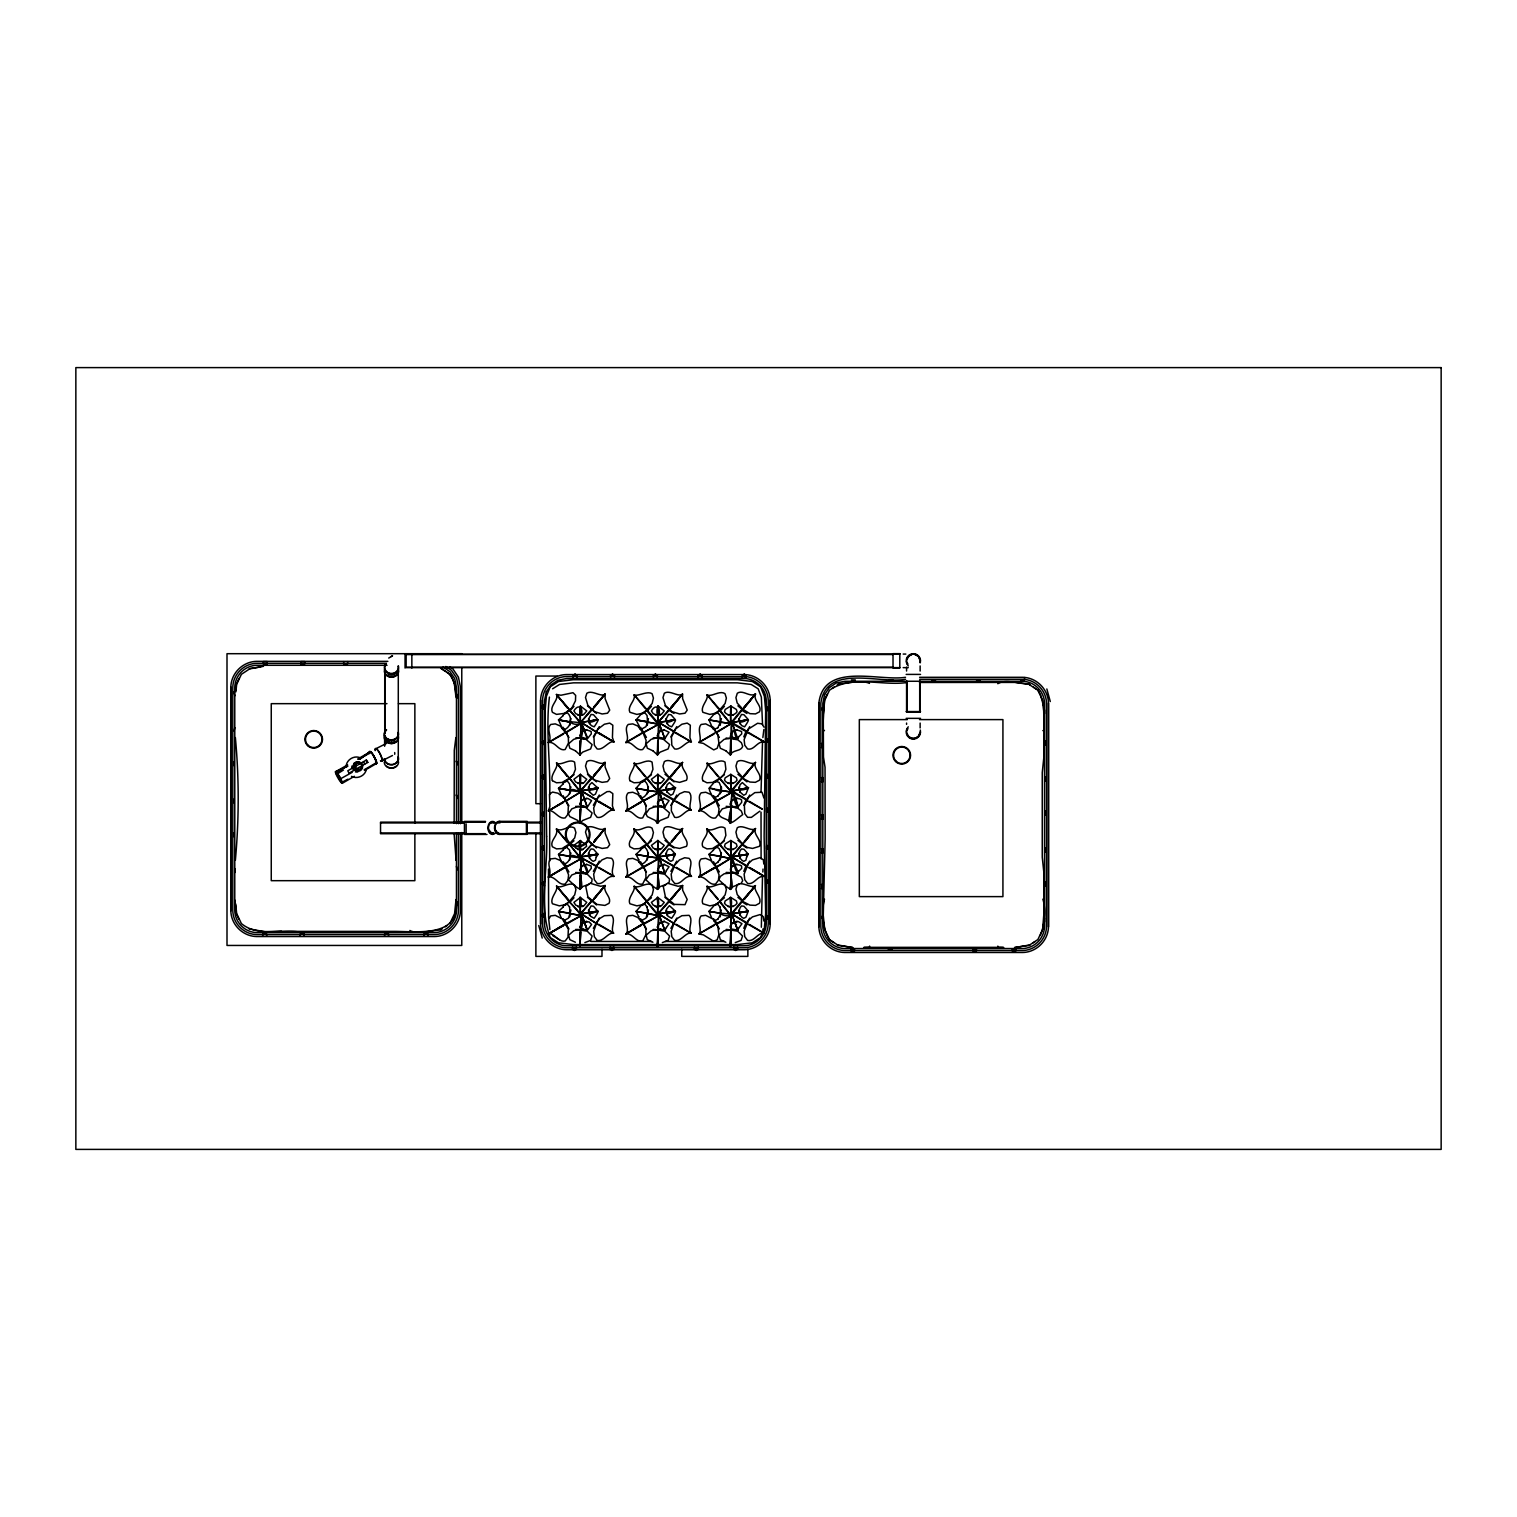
<?xml version="1.0" encoding="UTF-8"?>
<svg xmlns="http://www.w3.org/2000/svg" width="1517" height="1517" viewBox="0 0 1517 1517"><rect width="100%" height="100%" fill="white"/><g stroke="black" fill="none" stroke-linecap="round" stroke-linejoin="round"><path stroke-width="1.5" d="M460.428 833.117L460.428 910.921C460.106 924.649 448.539 936.217 434.791 936.539L256.449 936.539C242.701 936.217 231.134 924.649 230.831 910.921L230.831 686.973C231.134 673.245 242.701 661.677 256.449 661.355L387.859 661.355M234.813 903.999L234.813 900.055M234.813 872.54L234.813 868.596M233.978 836.815L233.978 832.871M233.978 802.986L233.978 799.042M233.978 765.668L233.978 761.724M234.813 727.591L234.092 731.118M234.813 695.81L233.978 691.866M263.294 662.588L263.294 661.602L267.239 661.602L267.239 662.588M300.802 662.588L300.802 661.602L304.746 661.602L304.746 662.588M343.638 662.588L343.638 661.602M347.602 662.588L347.602 661.602M460.428 823.693L460.428 686.973L458.418 677.113L452.881 668.902L449.582 666.684M540.583 924.118L540.583 700.19C540.905 686.442 552.472 674.875 566.201 674.572L744.563 674.572C758.291 674.875 769.859 686.442 770.181 700.19L770.181 924.118C769.859 937.866 758.291 949.433 744.563 949.756L566.201 949.756C552.472 949.433 540.905 937.866 540.583 924.118L540.583 700.19M544.129 916.951L544.129 913.537M544.129 885.492L544.129 882.06M544.129 849.767L544.129 846.334M544.129 815.937L544.129 812.505M544.129 778.619L544.129 775.206M544.129 744.487L544.129 741.054M544.129 708.761L544.129 705.329M573.066 675.805L573.066 674.818M577.01 675.805L577.01 674.818M610.555 675.805L610.555 674.818M614.518 675.805L614.518 674.818M653.41 675.805L653.41 674.818M657.354 675.805L657.354 674.818M698.142 675.805L698.142 674.818M702.106 675.805L702.106 674.818M742.287 675.805L742.287 674.818M746.231 675.805L746.231 674.818M762.539 724.614L761.344 697.08L758.159 688.794L751.18 684.432L737.3 682.84L573.464 682.84L559.583 684.432L552.605 688.794M770.181 924.118L770.181 700.19M919.605 677.303L1022.856 677.303C1036.604 677.625 1048.171 689.192 1048.475 702.94L1048.475 926.868C1048.171 940.616 1036.604 952.183 1022.856 952.486L844.495 952.486C830.766 952.183 819.199 940.616 818.877 926.868L818.877 702.94C823.864 661.64 879.083 681.531 905.516 677.303M821.493 888.488L822.878 888.488L822.878 884.544L821.493 884.544M821.493 852.763L822.878 852.763L822.878 848.818L821.493 848.818M821.493 818.933L822.878 818.933L822.878 814.989L821.493 814.989M821.493 781.634L822.878 781.634L822.878 777.69L821.493 777.69M821.493 747.483L822.878 747.483L822.878 743.539L821.493 743.539M1024.525 678.535L1024.525 677.568M1044.113 730.644L1043.582 706.277L1040.605 694.995M762.539 740.903L761.022 792.405M549.647 861.03L549.742 812.164M582.964 715.038L580.196 715.038L580.366 706.012L586.757 710.923L584.007 714.26L580.101 714.735L580.423 722.888L580.347 714.772L578.963 715M578.015 738.134L585.372 738.836L592.085 744.563L590.625 748.943L582.604 752.148L579.949 754.954L580.821 738.608M578.963 783.379L580.347 783.151L580.423 791.267L580.101 783.113L583.95 782.677L586.757 779.302L580.347 774.428L580.196 783.398L582.964 783.417M580.84 806.57L579.949 823.333L582.604 820.526L590.625 817.322L592.085 812.941L585.448 807.234L578.015 806.513M581.675 842.049C578.698 835.886 577.598 853.161 582.964 849.52M588.824 884.259L582.604 886.63L579.949 889.436L580.309 872.654M582.964 906.502L580.196 906.502L580.347 897.495L586.757 902.387L584.007 905.725L580.101 906.199L580.423 914.353L580.347 906.237L578.963 906.464M580.727 932.064L579.949 946.418L580.309 929.637L587.344 930.3L591.573 924.498L589.07 921.824L584.424 922.317L587.326 930.281L584.216 922.146L586.719 921.217M655.515 738.134L662.872 738.836L669.585 744.563L668.125 748.943L660.104 752.148L657.449 754.954L658.321 738.608M660.445 783.417L657.695 783.417L657.809 774.391L664.256 779.302L661.507 782.639L657.601 783.113L657.601 791.267L657.923 783.17M653.201 806.342L658.321 806.532L657.449 823.333L660.085 820.526L668.125 817.322L669.585 812.941L662.929 807.234L655.515 806.513M660.445 849.52L657.695 849.52L657.809 840.494L664.256 845.405L661.507 848.743L657.601 849.217L657.601 857.37L657.923 849.255M666.304 884.259L660.104 886.63L657.449 889.436L657.809 872.654M657.923 906.237L657.601 914.353L657.601 906.199L661.45 905.763L664.256 902.387L657.828 897.495L657.695 906.483L660.445 906.502M658.226 932.064L657.449 946.418L657.809 929.637L664.806 930.319L666.399 927.532M731.251 738.608L730.473 754.973L731.175 740.599M737.888 774.239L742.647 778.24L755.219 762.767C750.441 765.725 742.761 757.817 737.3 761.61L735.935 766.028L737.186 771.376L742.799 777.576L731.194 791.722L730.758 774.391L736.371 777.823L737.053 780.193C734.361 784.573 727.174 784.517 724.481 780.193L725.183 777.823L730.777 774.428L730.644 782.108M730.379 823.333C728.994 818.061 720.006 819.332 718.793 813.776L722.244 808.864L730.208 806.532L737.812 808.201L741.339 811.045L742.704 814.61C735.1 819.976 724.292 832.188 731.175 808.978M742.932 843.831L731.194 857.826L730.758 840.494L736.371 843.926L737.053 846.296C734.399 850.658 727.155 850.62 724.481 846.296L725.183 843.926L730.777 840.513L730.644 848.212M726.131 872.446L731.27 872.635L730.473 889.436L731.175 875.081M730.91 905.194L730.777 897.495L725.183 900.908L724.481 903.279C727.193 907.583 734.361 907.659 737.053 903.279L736.371 900.908L730.777 897.495L731.194 914.808L742.932 900.814L737.243 894.613L735.935 889.114L737.3 884.695C742.685 881.13 750.46 888.64 755.219 885.852L744.544 899.031M730.379 946.418L731.175 932.064M235.363 860.329C239.079 819.711 239.174 778.164 235.363 737.565M455.877 737.565L454.285 750.346L454.152 823.067M580.215 713.73L580.366 706.069L580.461 713.73M580.044 754.859L580.252 740.58L580.044 754.973L575.455 750.801M580.215 782.108L580.366 774.391L573.919 779.302L575.664 781.995L578.944 783.379M579.987 823.295L580.252 808.959L580.044 823.352L577.598 820.356L569.88 816.62L568.363 813.776L571.776 808.883L577.977 806.513M580.215 848.212L580.366 840.494L573.919 845.405L575.664 848.098L578.944 849.482M577.977 872.616L571.776 874.987L568.363 879.879C575.55 885.757 585.505 898.69 580.252 875.062M580.215 905.194L580.347 897.495L573.919 902.387L575.664 905.08L578.944 906.464M580.044 946.418L580.252 932.045M657.714 713.73L657.866 706.012L664.256 710.923L661.507 714.26L657.601 714.735L657.923 722.888L657.923 714.791L656.463 715M657.544 754.859L657.752 740.58L657.525 754.973L652.955 750.801M657.714 782.108L657.866 774.391L651.419 779.302L653.163 781.995L656.444 783.379M657.487 823.295L657.752 808.959L657.525 823.352L655.097 820.356L647.38 816.62L645.863 813.776L649.276 808.883L655.477 806.513M657.714 848.212L657.866 840.494L651.419 845.405L653.163 848.098L656.444 849.482M655.477 872.616L649.276 874.987L645.863 879.879C653.05 885.757 663.005 898.69 657.752 875.062M657.714 905.194L657.828 897.495L651.419 902.387L653.163 905.08L656.444 906.464M657.525 946.418L657.752 932.045M730.644 713.73L730.758 706.012L736.371 709.444L737.053 711.814C734.361 716.157 727.174 716.157 724.481 711.814L725.183 709.444L730.777 706.05L730.91 713.73M730.435 754.613L730.682 740.58L730.473 754.973L725.885 750.801M730.473 823.352L730.682 808.959L730.473 823.238M741.073 883.425L742.704 880.713L741.415 877.243L733.602 872.787L724.235 873.754L720.404 876.409L718.793 879.879C725.998 885.757 735.935 898.69 730.682 875.062M730.644 905.194C728.501 884.828 735.29 910.428 728.16 906.502M738.476 928.442L737.755 930.281L730.758 929.599L730.473 946.418L730.682 932.045M577.73 906.502C585.145 910.484 577.73 884.714 580.461 905.194M655.211 906.502C662.626 910.484 655.23 884.714 657.961 905.194M588.786 788.233L589.582 784.782L591.933 782.582L597.888 788.063L595.479 794.093L593.261 795.249L589.734 792.139L588.786 788.252M666.285 788.233L667.082 784.782L669.433 782.582L675.387 788.063L672.979 794.093L670.761 795.249L667.233 792.139L666.285 788.252M739.234 788.233L740.012 784.782L742.363 782.582L748.317 788.063L745.928 794.093L743.69 795.249L740.163 792.139L739.234 788.252M564.95 713.9L569.69 709.899L556.644 694.824C558.616 700.228 549.363 706.145 552.397 712.288L556.511 714.393L564.589 713.369L571.814 708.003L575.474 700.835L575.664 695.412L573.028 692.7L560.949 695.241L556.417 694.464L567.775 707.643M564.95 782.279L569.69 778.278L556.644 763.203C558.654 767.678 549.78 774.884 552.397 780.667M564.95 905.365L569.69 901.363L556.644 886.288C558.389 890.82 549.533 897.893 552.397 903.753L559.356 905.858L564.589 904.834L568.685 902.141L574.696 894.897L575.929 889.55L574.583 885.132C569.178 881.32 561.366 889.114 556.644 886.288L567.775 899.088M596.162 866.51L599.272 861.125M645.009 708.211L634.144 694.824C636.116 700.228 626.862 706.145 629.896 712.288L636.856 714.412L642.089 713.369L646.166 710.677L652.177 703.433L653.429 698.085L652.082 693.686C647.266 690.5 637.33 696.948 634.144 694.824L647.171 709.861L642.431 713.9M642.431 782.279L647.19 778.278L634.144 763.203C635.983 767.261 627.298 775.016 629.896 780.667M657.506 946.077L659.023 914.998L657.923 915.453L634.144 886.288C635.888 890.82 627.033 897.893 629.896 903.753L636.856 905.858L642.089 904.834L646.166 902.141L652.177 894.897L653.429 889.55L652.082 885.132C646.659 881.453 638.885 889 634.144 886.288L647.171 901.307L642.431 905.365M673.662 866.51L676.753 861.125M717.939 708.211L707.074 694.824C708.894 699.697 700.058 706.353 702.826 712.288L709.804 714.412L715.019 713.369L719.115 710.677L725.126 703.433L726.378 698.085L725.012 693.686C719.703 689.913 711.264 697.498 707.074 694.824L720.12 709.861L715.379 713.9M715.379 782.279L720.12 778.278L707.074 763.203C709.122 768.076 700.058 774.694 702.826 780.667M717.939 899.657L707.074 886.288C708.837 891.465 700.039 897.78 702.826 903.753L709.804 905.858L715.019 904.834L719.115 902.141L725.126 894.897L726.378 889.55L725.012 885.132C719.513 881.225 711.871 889.171 707.074 886.288L718.205 899.088M749.227 732.863L764.018 741.718L746.629 732.066L749.701 726.643M762.084 809.035L746.629 800.445L749.701 795.022M746.611 866.51L749.701 861.125M763.866 921.028L763.26 916.685L760.15 914.561L752.413 916.913L748.412 920.535L744.126 931.097L744.771 936.71L747.559 940.388C754.082 942.228 758.348 931.912 764.018 933.183L746.629 923.512L749.701 918.107M565.462 732.635L560.323 726.036L555.279 723.874L550.709 724.462C545.684 729.298 553.079 737.66 548.32 742.477C555.45 741.187 558.408 751.465 565.177 749.531L568.477 743.046L568.363 737.698L566.125 732.256M568.932 805.83L565.822 800.464L548.718 810.685C554.312 809.794 558.787 819.616 565.177 817.91L567.965 814.212L568.363 806.077L564.362 798.094L557.972 793.22L552.586 792.064L549.476 794.187L549.875 806.532L548.377 810.95L563.262 801.962M565.462 867.117L560.323 860.518L555.279 858.357L550.709 858.925C545.817 863.837 552.947 871.517 548.377 877.054C555.487 875.707 558.427 885.947 565.177 883.994L567.965 880.315L568.61 874.873L565.462 867.117L581.58 858.432L565.67 867.629L566.106 865.657L563.035 861.713M568.932 928.916L565.822 923.55L548.718 933.77C554.046 932.765 558.806 942.683 565.177 940.995L567.965 937.297L568.363 929.257L562.523 919.074L555.279 915.339L550.709 915.908L548.737 919.207L549.875 929.599M642.961 732.635L637.823 726.036L632.779 723.874L628.19 724.462C623.222 729.336 630.465 737.433 625.895 742.496C632.76 741.111 635.945 751.465 642.677 749.531L645.465 745.833L646.109 740.391L642.961 732.635L659.592 723.818M642.961 801.014L637.823 794.415L632.779 792.253L628.19 792.841C623.354 797.809 630.408 805.356 625.876 810.95C632.987 809.547 635.926 819.863 642.677 817.91L645.958 811.424L645.863 806.172L643.625 800.635M642.961 867.117L637.823 860.518L632.779 858.357L628.19 858.925C623.259 863.818 630.503 871.535 625.876 877.054C632.987 875.707 635.926 885.947 642.677 883.994L645.958 877.509L645.863 872.275L643.625 866.738M625.99 933.96C632.399 932.708 636.059 942.815 642.677 940.995L645.958 934.567L645.844 929.163L643.91 924.687L637.823 917.501L632.779 915.339L628.19 915.908C623.752 920.61 629.783 929.58 626.218 933.77L643.284 923.55L646.432 928.916M713.995 734.076L698.749 742.477L703.338 743.387L713.73 749.891L717.219 748.279L718.887 743.102L717.901 735.119L712.952 727.61L705.727 723.874L701.138 724.462C696.644 728.956 702.485 738.817 699.147 742.306L716.214 732.085L719.38 737.452M715.891 801.014L710.904 794.51L705.727 792.253L701.138 792.841C696.303 797.809 703.357 805.356 698.806 810.95C705.936 809.547 708.856 819.863 715.607 817.91L718.394 814.212L719.058 808.77L715.891 801.014L732.009 792.348L716.1 801.526L716.536 799.554L713.464 795.61M715.891 867.117L710.752 860.518L705.727 858.357L701.138 858.925C696.246 863.837 703.376 871.517 698.806 877.054C705.917 875.707 708.875 885.947 715.607 883.994L718.394 880.315L719.058 874.873L715.891 867.117L731.63 857.788L716.1 867.629M713.995 925.541L698.749 933.941L703.338 934.851L713.805 941.374L717.219 939.725L718.887 934.567L717.901 926.584L712.952 919.074L705.727 915.339L701.138 915.908C696.967 920.326 702.238 930.338 699.147 933.77L716.214 923.55L719.38 928.916M580.556 738.627L580.916 723.514L569.235 709.52M580.594 806.38L580.916 791.893L569.235 777.899M590.53 883.368L600.485 886.269L605.112 885.549C602.704 892.261 612.034 897.021 609.038 903.298L604.923 905.421L596.921 904.416L587.913 896.888L585.771 886.421L591.744 882.135L592.085 879.045L587.25 874.228L580.556 873.109L580.916 857.996L569.084 844.116L561.992 848.572L556.511 848.875L552.397 846.77C549.382 840.399 558.863 835.791 556.417 828.946C562.617 832.7 568.913 824.015 574.583 828.149L575.929 832.568L574.696 837.915L569.084 844.116M584.841 942.588L590.625 940.407L592.085 936.027L587.25 931.21L580.556 930.092L580.916 914.979L569.084 901.098M658.056 738.627L658.416 723.514L646.735 709.52M658.075 806.38L658.416 791.893L646.735 777.899M668.03 883.368L677.985 886.269L682.593 885.549L682.631 890.157L687.201 899.467L685.02 904.663L674.344 904.379L665.413 896.888L663.27 886.421L669.187 882.192L669.585 879.045L664.749 874.228L658.056 873.109L658.416 857.996L646.735 844.002M662.341 942.588L668.125 940.407L669.585 936.027L664.749 931.21L658.056 930.092L658.416 914.979L646.564 901.098M730.834 738.627L731.346 723.514L742.799 709.197L737.186 702.997L735.935 697.649L737.3 693.231C742.894 689.382 749.872 697.649 755.466 694.028C752.944 700.835 762.539 705.519 759.467 711.852L755.504 713.919L749.872 713.654L742.799 709.197M725.866 750.801L720.31 748.241L719.077 743.747L724.121 739.348L731.023 738.002M730.834 807.006L731.971 791.912L730.435 822.991M730.834 873.09L731.346 857.996L731.289 872.673M735.271 942.588L741.073 940.407L742.534 936.027L737.679 931.21L731.004 930.092L731.346 914.979L730.435 946.077M588.539 718.66C588.331 729.089 605.397 710.373 594.171 726.833L591.213 725.581L589.279 722.604M588.539 787.039C585.922 795.06 610.099 783.208 590.322 789.504M588.539 853.142C586.396 860.613 603.045 849.122 596.2 856.991M588.539 910.124C588.444 920.326 605.435 902.008 594.152 918.297L590.397 916.173L589.241 912.4L581.22 913.822L589.26 912.741M666.039 718.66C665.811 729.089 682.897 710.373 671.652 726.833L668.713 725.581L666.778 722.604M666.039 787.039C663.422 795.06 687.599 783.208 667.802 789.504M666.039 853.142C663.896 860.613 680.526 849.122 673.7 856.991M666.039 910.124C665.944 920.326 682.915 902.008 671.652 918.297L667.897 916.173L666.74 912.4L658.719 913.822L675.349 911.129L667.802 912.589M738.969 718.66C738.741 729.07 755.807 710.392 744.6 726.833L741.642 725.581L739.708 722.604M738.969 787.039C736.352 795.06 760.567 783.17 740.751 789.504M738.969 853.142L739.462 855.835L748.317 854.166L743.994 849.273L741.51 848.951C737.736 852.364 738.912 859.456 743.69 861.353L745.909 860.234L746.629 857.01M738.969 910.124L739.462 912.817L748.317 911.148L743.994 906.256L741.51 905.933C737.717 909.347 738.912 916.439 743.69 918.335L745.909 917.216L748.298 911.129L740.751 912.589M763.866 797.942L762.027 792.253L754.821 792.614L748.412 797.449L744.373 805.489L744.771 813.624L747.559 817.322L751.389 817.379L759.827 811.178M763.866 864.045L763.298 859.798L760.15 857.579L752.413 859.93L748.412 863.552L744.126 874.114L744.771 879.727L747.559 883.406C754.214 885.207 757.305 875.233 764.34 876.39M869.469 683.371C862.092 679.9 848.136 683.086 838.73 683.864L837.119 684.982M281.517 931.267L264.792 931.741L249.053 928.878M580.044 889.341L581.542 858.015L569.899 856.707L570.961 853.047M580.006 946.077L580.84 929.656M657.544 889.341L659.023 858.015L647.399 856.707L648.461 853.047M730.435 889.095L731.27 873.185M580.006 754.613L580.727 740.599M580.006 822.991L580.727 808.978M580.006 889.095L580.727 875.081M657.506 754.613L658.226 740.599M657.506 822.991L658.226 808.978M657.506 889.095L658.226 875.081M762.861 737.546L763.866 729.563M762.861 872.028L763.032 869.051M592.256 709.842L604.79 694.388C600.504 697.156 592.085 689.685 586.851 693.231L585.505 697.517L587.913 705.424L594.436 711.606L602.135 713.976L607.521 713.218L609.72 710.146L605.131 698.692L605.018 694.028L594.114 707.567M592.199 901.174L605.112 885.549L594.114 899.031M682.517 762.482C679.881 768.702 689.59 773.973 686.537 780.231L679.635 782.355L674.42 781.331L670.249 778.619L664.237 771.376L662.986 766.028L664.351 761.61C669.812 757.685 677.473 765.838 682.29 762.767L669.755 778.221M682.517 828.585C679.919 834.824 689.59 840.077 686.537 846.315L679.635 848.439L674.42 847.434L670.249 844.722L664.237 837.479L662.986 832.131L664.351 827.713C669.737 823.996 677.53 831.79 682.29 828.87L671.14 842.599M755.466 762.482C752.811 768.702 762.52 773.973 759.467 780.231L755.352 782.336L749.872 782.032L742.306 778.164M755.466 828.585C752.849 834.824 762.52 840.077 759.467 846.315L752.565 848.439L747.35 847.434L743.197 844.722L737.186 837.479L735.935 832.131L737.3 827.713C742.685 824.148 750.46 831.657 755.219 828.87L742.685 844.305L737.888 840.342M563.035 727.231L568.932 737.452M565.784 800.673L563.035 795.61M568.932 871.934L566.05 867.079M640.534 727.231L646.432 737.452M643.284 800.673L640.534 795.61M646.432 871.934L643.265 866.947M716.214 732.294L713.464 727.231M733.394 715.038L730.53 714.735L730.796 706.069L730.91 715.019L728.16 715.038M730.625 783.265L733.394 783.417M730.625 849.368L733.394 849.52M730.625 906.351L733.394 906.502M409.837 930.49C416.644 934.529 431.378 930.49 440.556 929.978L442.187 928.878M716.195 866.947L719.38 871.934M549.419 697.08C545.551 729.62 550.5 762.065 549.742 794.605M761.344 927.247L762.52 875.537M456.2 900.245C460.466 937.828 418.275 931.381 393.87 931.381L297.37 931.381C278.863 929.599 256.98 936.539 241.412 923.588L236.671 913.632L235.685 903.867M235.723 690.33L236.349 684.376L239.079 678.346M573.995 706.315L570.62 710.013L568.61 709.918C577.787 718.641 586.017 725.866 580.859 738.457M580.859 806.835L581.542 791.912L569.899 790.604L570.961 786.944M580.859 929.902C585.96 917.349 577.787 910.124 568.61 901.382L570.62 901.477L573.995 897.761M651.476 706.315L648.119 710.013L646.109 709.918L657.923 724.007L659.023 723.533L658.492 738.722L657.316 737.546L653.201 737.964M658.359 806.835L659.023 791.912L647.399 790.604L648.461 786.944M658.359 929.902L653.201 929.428M730.53 714.735L730.53 722.888L731.971 723.533C730.151 731.346 736.067 740.903 726.131 737.964M731.289 806.835L726.131 806.342M731.289 929.902L726.131 929.428M235.912 691.828L236.671 684.262L241.412 674.307L250.381 668.39L260.64 666.949M456.029 899.505L454.569 913.632L449.828 923.588M398.175 737.414L397.264 740.353M548.49 869.127L548.623 917.956M570.961 718.565C565.253 728.388 596.731 723.002 570.032 721.808M570.961 910.029L569.899 913.689L580.575 915.566L570.013 913.386L568.496 918.088L563.471 920.914M648.461 718.565L647.399 722.225L658.075 724.121L647.512 721.921L645.995 726.624L640.97 729.449M648.461 910.029L647.399 913.689L658.075 915.566L647.531 913.272L645.995 918.088L640.97 920.914M717.863 727.762L720.442 721.921L731.08 723.685L720.347 722.225L720.006 715.569L718.015 713.009L715.796 712.781M570.373 792.272L570.373 790.186L558.559 788.29L561.309 795.041M647.873 792.272L647.873 790.186L636.059 788.29L638.676 793.524M720.803 792.272L720.822 790.186L708.989 788.29L714.716 781.805M563.471 797.828L564.665 797.866C573.483 794.187 565.917 784.782 580.575 792.5L569.539 778.259M586.719 729.753L584.216 730.663L587.344 738.836L591.289 733.868L591.137 731.478C575.133 724.936 597.224 743.065 580.328 738.134M563.471 863.932L564.665 863.969C573.748 860.196 565.538 850.601 580.575 858.584L569.539 844.362L564.95 848.382M651.476 774.694L647.038 778.259M657.828 738.134L664.825 738.817L666.399 736.067M651.476 840.778L642.431 848.382M651.476 897.761L647.038 901.345M664.275 921.483L661.924 922.317L659.137 914.96L664.825 930.281L661.696 922.146L664.218 921.217M724.424 774.694L719.987 778.259M738.476 736.978C737.755 743.747 731.175 728.122 737.148 729.753M724.424 840.778L719.987 844.362M735.328 800.161C744.449 818.289 729.032 796.994 737.148 798.132M724.424 897.761L719.987 901.345M738.476 928.442L741.984 923.701L738.381 921.559L734.854 922.317L732.085 914.96L737.755 930.281L734.645 922.146L737.148 921.217M596.2 857.01L595.479 860.196L593.261 861.353C588.577 859.437 587.193 852.364 591.08 848.951L593.526 849.236L597.85 854.147L590.322 855.607M673.7 857.01L672.979 860.196L670.761 861.353C666.077 859.437 664.693 852.364 668.58 848.951L671.026 849.236L675.349 854.147L667.802 855.607M746.648 856.991L748.298 854.147L740.751 855.607M593.356 736.864L596.465 731.497M593.356 805.243L596.465 799.876M593.356 871.346L596.465 865.979M593.356 928.328L596.465 922.962M670.855 736.864L673.965 731.497M670.855 805.243L673.965 799.876M670.855 871.346L673.965 865.979M670.855 928.328L673.965 922.962M743.785 736.864L745.681 732.237L747.236 731.63M743.785 805.243L745.681 800.616L747.236 800.009M743.785 871.346L745.681 866.719L747.597 866.112L731.687 856.915L747.141 866.7M743.785 928.328L745.681 923.701L747.597 923.095L731.687 913.898L747.141 923.682M567.51 776.59L556.644 763.203C561.593 765.952 569.159 758.272 574.583 762.065L575.455 769.271L573.521 774.258L570.164 777.804L561.992 782.469L556.511 782.772L552.397 780.667M645.009 776.59L634.144 763.203C639.112 765.838 646.602 758.405 652.063 762.065L652.955 769.271L651.021 774.258L647.664 777.804L639.491 782.469L634.011 782.772L629.896 780.667M646.564 844.116L639.491 848.572L634.011 848.875L629.896 846.77C626.881 840.399 636.363 835.791 633.897 828.946C640.117 832.7 646.413 824.015 652.063 828.149L653.429 832.568L652.177 837.915L647.057 844.704M717.939 776.59L707.074 763.203C711.814 766.047 719.513 758.159 725.012 762.065L725.885 769.271L723.95 774.258L720.613 777.804L712.592 782.431L706.941 782.772L702.845 780.667M548.377 934.036L563.262 925.048M589.108 855.683L589.449 858.281M666.608 855.683L666.949 858.281M739.405 721.087L739.879 723.799M739.405 789.485L739.879 792.177M739.405 855.569L739.879 858.281M739.405 912.551L739.879 915.263M346.217 765.289C347.431 758.879 355.111 754.916 360.932 758.121M366.337 769.422C365.142 775.927 357.235 779.435 351.508 776.363M737.755 807.196L741.718 802.246L741.566 799.857C737.679 796.823 731.118 799.175 730.094 804.029L730.284 804.882C749.72 818.27 722.414 773.423 734.854 799.231M738.476 871.46L737.736 873.337L730.796 871.63L730.36 869.051L732.483 866.226M720.12 901.363L715.379 905.365M590.322 721.125L597.812 719.646L593.526 714.754L591.08 714.469L588.824 718.603L589.279 722.585M667.802 721.125L675.312 719.646L671.026 714.754L668.58 714.469L666.323 718.603L666.759 722.585M740.751 721.125L748.317 719.646L743.975 714.754L741.51 714.469L739.253 718.603L739.708 722.585M569.747 725.41L570.373 721.808L558.559 719.911L562.485 728.9M569.747 793.789L570.373 792.31M569.747 859.892L570.278 856.612M647.247 725.41L647.873 721.808L636.059 719.911L638.676 725.145M569.747 916.875L570.373 913.272L558.559 911.376L561.309 918.107M647.247 793.789L647.854 792.31M647.247 859.892L647.778 856.612M720.177 725.41L720.822 721.808L708.989 719.911L714.716 713.426M647.247 916.875L647.873 913.272L636.059 911.376L638.676 916.609M720.177 793.789L720.803 792.31M720.177 859.892L721.39 853.047M720.177 916.875L720.822 913.272L708.989 911.376L714.716 904.872M548.395 742.496L565.784 732.085M548.49 876.978L565.784 866.567M625.895 742.496L643.284 732.085M625.99 810.893L643.284 800.464L646.432 805.83M625.99 876.978L643.284 866.567M713.995 802.455L698.749 810.855L716.214 800.464L719.38 805.83M716.1 867.383L698.749 876.959L713.692 868.065M562.845 715.853L564.267 713.426M562.845 784.232L564.267 781.805M562.845 850.335L565.367 847.263M562.845 907.318L564.267 904.872M640.326 850.335L642.867 847.263M713.274 850.335L715.796 847.263M589.07 721.277L589.449 723.799M666.57 721.277L666.949 723.799M589.07 912.741L597.85 911.129L590.322 912.589M739.5 721.277L748.317 719.684M666.57 912.741L666.608 908.948L669.433 905.668L675.349 911.129L667.764 912.343M739.538 789.598L731.327 791.457L747.274 800.426M739.5 912.741L731.668 913.822L748.317 911.148M827.144 694.293L824.414 700.323L823.238 720.708M1040.226 935.496C1044.948 925.294 1045.896 908.19 1042.862 899.164M573.066 677.189L575.038 673.757L577.01 677.189M610.555 677.189L612.546 673.757L614.518 677.189M653.41 677.189L655.382 673.757L657.354 677.189M698.142 677.189L700.133 673.757L702.106 677.189M596.522 865.979L580.878 857.56L596.712 866.7M661.829 799.269L659.667 791.343M576.384 947.139L574.412 950.552L572.44 947.139M596.371 923.417L581.258 913.898L596.712 923.682M742.287 677.189L744.259 673.757L746.231 677.189M664.275 864.5L661.924 865.335L659.667 857.446M613.93 947.139L611.958 950.552L609.986 947.139M674.003 865.979L658.378 857.56L674.212 866.7M673.87 923.417L658.757 913.898L674.212 923.682M738.476 871.46L741.718 868.35L741.566 865.942C736.39 862.509 731.308 868.729 732.616 857.446M698.294 947.139L696.303 950.552L694.331 947.139M737.698 947.139L735.726 950.552L733.754 947.139M594.114 775.945L605.018 762.406L605.131 767.071L609.72 778.524L607.521 781.596L602.135 782.355L594.436 779.985L587.913 773.803L585.505 766.028L586.851 761.61C592.351 757.533 600.011 766.256 605.018 762.406M671.595 707.567L682.517 694.028L682.631 698.692L687.22 710.146L685.02 713.218L679.635 713.976L671.936 711.606L665.413 705.424L662.986 697.649L664.351 693.231C669.566 689.647 678.004 697.175 682.29 694.388L669.755 709.842M594.114 842.049L605.018 828.51L605.131 833.174L609.72 844.628L607.521 847.681L602.135 848.439L594.436 846.088L587.913 839.906L585.505 832.131L586.851 827.713C592.275 823.826 600.068 832.207 605.018 828.51M671.595 775.945L682.517 762.406M744.544 707.567L755.466 694.028L742.685 709.842L737.888 705.86M671.595 842.049L682.517 828.51M744.544 775.945L755.466 762.406M671.595 899.031L682.517 885.492L671.14 899.581M744.544 842.049L755.466 828.51M584.367 730.72L581.94 731.478M583.23 805.982L587.344 807.215L591.554 800.616L587.932 798.492L584.424 799.231L581.94 791.76L587.307 807.234L584.443 798.985L581.94 799.857M659.44 731.478L661.962 730.568L664.825 738.817L659.137 723.495L661.829 730.891L664.218 729.753M583.23 872.085C591.042 878.684 586.586 861.372 581.94 865.96M659.137 791.874L664.806 807.234L661.943 798.985L659.44 799.857M581.94 922.943L584.292 922.165M659.535 866.226L657.354 870.986L664.825 873.299L661.943 865.088L659.44 865.96M659.44 922.943L661.791 922.165M735.897 929.769L731.573 929.049L730.094 927.115C729.279 923.948 738.57 920.497 732.389 922.943M732.389 731.478L737.224 730.018L741.566 731.478L741.718 733.868L738.476 736.978M657.866 840.551L657.961 848.212M562.826 715.891L558.521 719.93L568.591 721.845M562.826 784.27L558.521 788.309L569.918 790.49M591.933 777.538L590.815 777.956L587.458 774.239M562.826 850.354L558.521 854.412L569.918 856.593M669.433 709.16L669.755 710.79L673.984 713.464M592.351 843.68L580.196 857.352L592.199 844.192M562.826 907.337L558.521 911.395L569.918 913.575M742.382 709.16L742.704 710.79L746.933 713.464M640.307 850.354L636.021 854.355L638.676 859.627M669.85 843.68L657.676 857.352L669.49 843.281L669.755 845.272L673.984 847.927M713.255 850.354L708.989 854.393L720.803 856.271M742.515 843.509L730.872 857.37L730.777 849.255M641.767 713.426L636.059 719.911L647.418 722.111M641.767 781.805L636.021 788.309L647.418 790.49M641.767 904.872L636.059 911.376L647.418 913.575M573.995 774.694L569.216 778.676M573.995 840.778L569.216 844.76M724.424 706.315L721.144 709.937L719.039 709.918L731.099 724.5M659.573 731.725L664.275 730.018M582.073 866.207L586.776 864.5L591.137 865.942L591.289 868.35L587.326 873.299L581.94 857.863L584.329 865.373M720.537 722.149L721.39 718.565M711.738 795.041C702.542 778.373 723.211 798.644 721.39 786.944M592.256 778.221L605.036 762.482L593.659 775.585M593.64 842.599L605.036 828.585L593.659 841.67M593.64 899.581L605.112 885.549M744.088 899.581L755.219 885.852C753.247 890.688 762.236 897.495 759.467 903.298L755.504 905.384L749.872 905.118L742.306 901.25M346.123 766.426L335.845 773.025L341.458 782.525L347.924 779.169M341.818 782.677L339.941 777.387L335.978 772.286M376.519 762.539L375.439 762.103M591.99 708.799L580.196 722.869L592.502 709.349M591.99 777.178L580.196 791.248L592.502 777.728M669.49 708.799L657.676 722.869L670.002 709.349M669.49 777.178L657.676 791.248L670.002 777.728M742.439 708.799L730.872 722.888L730.663 715M579.741 914.637L591.99 900.264M592.351 900.662L580.196 914.334M742.439 777.178L730.872 791.267L730.777 783.151M657.24 914.637L669.49 900.264M670.002 900.814L657.676 914.334M742.439 900.264L730.872 914.353L730.777 906.237M593.507 707.396L605.112 694.084M593.507 775.775L604.79 762.767M670.988 707.396L682.593 694.084M594.911 840.247L604.79 828.87M670.988 775.775L682.593 762.463M755.219 694.388L743.937 707.396L755.542 694.084M672.41 840.247L682.593 828.566M743.937 775.775L755.542 762.463M670.988 898.86L682.593 885.549M745.34 840.247L755.542 828.566M743.937 898.86L755.542 885.549M593.659 707.187L604.79 694.388M671.159 707.187L682.29 694.388M671.159 775.585L682.29 762.767M593.659 898.652L604.79 885.852M671.159 841.67L682.29 828.87M744.107 775.585L755.219 762.767M671.159 898.652L682.29 885.852M744.107 841.67L755.219 828.87M744.107 898.652L755.219 885.852M584.367 799.099L586.719 798.132M584.367 865.202L586.719 864.235M661.867 799.099L664.218 798.132M661.867 865.202L664.218 864.235M386.607 729.886C380.293 736.01 388.542 748.071 396.184 741.566M563.471 729.449L564.665 729.487C570.999 726.984 572.611 717.522 567.586 713.009L565.367 712.781M647.512 721.921L647.076 715.569L645.085 713.009L642.867 712.781M640.97 797.828L642.165 797.866C648.536 795.363 650.11 785.92 645.085 781.388L642.867 781.16M570.013 913.386L569.577 907.014M642.165 863.969C648.536 861.428 650.11 852.023 645.085 847.472L643.929 847.112M717.863 796.141L720.404 792.177L721.011 786.925L719.172 782.488L715.796 781.16M717.863 862.244L720.404 858.281L721.011 853.009L719.172 848.591L716.877 847.112M717.863 919.226L720.651 914.011L720.006 907.014M599.272 726.643L596.162 732.028L613.589 741.718C608.791 740.751 603.235 750.574 597.129 748.943L594.342 745.245L593.943 737.11L597.963 729.07L604.392 724.235L609.701 723.097L612.83 725.221L612.432 737.546L613.93 741.984L598.798 732.863M599.272 795.022L596.162 800.407L613.589 810.097C608.203 809.054 603.519 819.066 597.129 817.322L594.342 813.624L593.678 808.011L597.963 797.449L607.009 791.665L609.701 791.476L612.83 793.6L612.432 805.925L613.93 810.362L598.741 801.867M676.753 726.643L673.662 732.028L691.069 741.718C686.272 740.751 680.716 750.574 674.629 748.943L671.822 745.245L671.443 737.11L675.463 729.07L681.892 724.235L687.201 723.097L690.33 725.221L689.913 737.546L691.43 741.984L676.298 732.863M676.753 795.022L673.662 800.407L691.069 810.097C685.703 809.054 681.019 819.066 674.629 817.322L671.329 810.893L671.443 805.489L673.377 801.014L679.464 793.827L684.508 791.665L689.097 792.234C693.8 796.88 687.599 806.077 691.069 810.097L676.298 801.241M599.272 918.107L596.162 923.493L613.589 933.183C609.91 929.163 616.281 919.909 611.598 915.32L604.392 915.699L599.765 918.487L596.845 922.393L593.678 931.267L594.342 936.71L597.129 940.388C603.425 942.076 608.374 931.969 613.589 933.183L598.798 924.327M676.753 918.107L673.662 923.493L691.069 933.183C687.41 929.163 693.781 919.909 689.097 915.32L681.892 915.699L677.265 918.487L674.344 922.393L671.178 931.267L671.822 936.71L674.61 940.388C680.924 942.076 685.874 931.969 691.069 933.183L676.298 924.327M730.379 754.954C732.597 749.398 741.092 751.825 742.704 746.231L741.339 742.666L737.812 739.822L731.004 738.627M730.379 889.436L733.033 886.63L739.253 884.259M666.399 804.446L664.806 807.234L657.866 805.527L657.43 802.948L659.535 800.142M666.399 870.549C663.005 879.595 664.939 860.879 659.573 866.207M666.418 736.048L669.054 732.237L664.313 730.018M666.418 804.427L669.054 800.616L664.313 798.397M666.418 870.53L669.054 866.719L664.313 864.5M666.418 927.513L669.054 923.701L664.313 921.483M669.433 900.624L669.755 902.255L673.984 904.909M742.59 843.414L742.704 845.272L746.933 847.927M720.708 913.348L708.97 911.338L711.738 918.107M742.382 900.624L742.704 902.255L746.933 904.909M659.535 731.763L657.164 735.65L658.587 737.584L660.691 737.603M582.035 866.226L579.665 870.132L581.087 872.047L583.192 872.085M659.535 923.208L657.164 927.115L658.587 929.049L660.691 929.068M646.678 778.657L658.15 792.064L647.512 790.3M730.853 724.007L719.513 709.634M719.608 778.657L731.422 791.893L719.513 778.012M646.678 844.76L658.15 858.167L647.512 856.403M720.006 844.704L723.95 840.342L725.885 835.374L725.012 828.149C719.323 824.015 713.028 832.662 706.77 829.003C709.387 835.829 699.773 840.399 702.826 846.77L706.941 848.875L712.421 848.572L719.513 844.116L731.422 857.996L719.608 844.76M719.608 901.743L731.099 915.946M730.853 915.453L719.684 900.984M717.825 727.781L713.9 729.449M717.825 796.16L713.9 797.828M717.825 862.263L715.114 863.969M717.825 919.245L713.9 920.914M388.712 658.056L392.562 655.856M548.377 742.572L563.547 734.076M625.876 742.572L641.046 734.076M626.218 876.788L643.151 867.383M625.876 934.036L640.762 925.048M359.586 759.277L370.129 751.711A6.732 1.062 60 0 1 375.363 758.879A6.732 1.062 60 0 1 375.723 762.71M359.529 759.353L369.939 751.958L357.765 758.993M580.271 783.36L577.73 783.417M657.771 783.36L655.211 783.417M580.271 849.463L577.73 849.52M657.771 849.463L655.211 849.52M249.053 669.016L263.503 666.304M1030.252 944.826L1014.494 947.708M660.445 715.038C652.803 718.944 660.483 693.516 657.961 713.73M384.863 735.555C386.987 742.742 399.938 740.22 397.947 732.521M565.367 732.464L581.201 723.325L566.106 732.654M659.08 723.969L643.606 732.654M565.462 801.014L581.201 791.703L566.106 801.033M715.815 732.464L731.63 723.325L716.536 732.654M659.592 792.196L643.606 801.033M565.367 923.91L581.58 915.415L565.67 924.612L566.106 922.639L563.035 918.695M715.815 923.91L732.009 915.415L716.1 924.612L716.536 922.639L713.464 918.695M445.221 926.811L446.927 925.692M832.359 688.149L834.085 687.03M1033.286 942.759L1034.992 941.659M565.329 781.179L567.586 781.388L569.558 783.91L570.449 790.376M565.329 904.265L567.586 904.454L569.558 906.995M642.81 904.265L645.085 904.454L647.057 906.995M715.759 904.265L718.015 904.454L719.987 906.995M580.575 806.722L575.702 806.342M580.575 872.825L575.702 872.446M658.075 872.825L653.201 872.446M732.389 799.857L734.968 799.099M732.389 865.96L735.081 865.297L732.085 857.977M337.57 773.746L343.468 770.01M657.828 783.151L656.463 783.379M657.828 849.255L656.463 849.482M659.573 800.104L664.275 798.397M732.502 866.207L734.854 865.335M659.573 923.189L661.962 922.052M640.762 801.962L625.876 810.95L641.046 802.455M563.262 868.065L548.377 877.054L565.651 867.383M714.317 867.705L698.749 876.959M347.602 764.852L335.428 771.888L347.867 766.085L335.598 771.641M358.315 759.391L370.869 752.508M336.888 772.93L340.946 770.598M367.778 762.349L349.043 773.177L347.791 770.788L366.431 760.017L367.74 762.387M364.156 769.783L374.32 763.923M342.197 783.341A6.732 1.062 60 0 0 338.215 774.41A6.732 1.062 60 0 0 336.281 774.713A6.732 1.062 60 0 0 342.197 783.341L354.39 776.306M364.535 770.427L376.728 763.392M544.565 740.789L541.152 742.761L544.565 744.752M766.199 711.037L769.612 709.065L767.014 707.093M456.427 906.028L457.262 902.084M642.867 800.843L659.08 792.348M766.199 742.515L769.612 740.543L766.199 738.57M544.565 881.794L541.152 883.766L544.565 885.757M822.878 743.539L822.878 747.483M544.565 913.272L541.152 915.244L543.75 917.216M642.867 866.928L659.08 858.432L643.17 867.629M822.878 777.69L822.878 781.634M822.878 814.989L822.878 818.933M642.867 923.91L659.592 915.282M659.08 915.415L643.17 924.612L643.587 922.639L640.534 918.695M1044.492 713.786L1044.492 709.842M822.878 848.818L822.878 852.763M766.199 883.52L769.612 881.548L766.199 879.576M1045.213 744.847L1045.877 745.264M822.878 884.544L822.878 888.488M1045.213 780.572L1045.877 780.99M1045.213 814.382L1045.877 814.819M1045.213 851.701L1045.877 852.118M1045.213 885.852L1045.877 886.269M1044.492 921.995L1044.492 918.032M340.661 778.733L352.172 772.343M563.547 802.455L548.32 810.855M548.32 933.941L563.774 925.408M548.718 933.77L563.547 925.541M641.046 925.541L625.819 933.941M763.999 727.155L762.027 723.874L757.59 723.268L748.412 729.07L744.126 739.632L744.771 745.245L747.559 748.943C754.214 750.725 757.305 740.751 764.34 741.908M596.826 866.529L593.678 874.114L594.342 879.727L597.129 883.406C603.88 885.302 607.028 875.025 613.93 876.466C609.284 870.91 616.642 863.23 611.598 858.338L607.009 857.769L601.965 859.93L596.181 866.15M674.325 866.529L671.178 874.114L671.822 879.727L674.61 883.406C681.417 885.264 684.319 875.176 691.468 876.371C686.765 871.099 694.103 863.268 689.097 858.338L684.66 857.75L679.464 859.93L673.681 866.15M715.379 848.382L720.12 844.381L706.922 829.04M580.328 806.513L585.448 806.684M730.758 738.134L737.755 738.817L732.389 723.381L734.854 730.853L731.725 732.483L730.284 736.503L735.897 738.305M657.828 806.513L660.71 806.115M580.328 872.616L585.448 872.787M730.758 806.513L735.897 806.684M657.828 872.616L660.71 872.218M730.758 872.616L735.897 872.787M386.645 743.33L375.704 748.791A6.77 1.688 63.4 0 1 380.71 755.295A6.77 1.688 63.4 0 1 381.032 760.87M381.582 760.984L392.505 755.504M712.914 728.9L708.97 719.873L720.423 722.111M709.197 854.431L731.004 858.584L720.442 856.403M596.314 731.99L581.258 722.433L596.712 732.218M391.083 656.501L392.088 656.065M354.201 763.108L355.338 762.634A4.779 4.722 60 0 1 357.803 762.653M997.845 946.096L997.807 947.423L1003.761 947.594M659.137 857.977L662.019 865.183M739.689 721.03L731.327 723.078L747.141 732.218M674.212 800.597L658.378 791.457L675.198 788.082L667.764 789.257M748.317 854.166L731.668 856.84L739.689 855.664M575.702 737.964L580.404 738.229M575.702 929.428L580.461 929.731M589.26 721.182L581.22 722.357L597.698 719.703L590.265 720.878M666.759 721.277L658.719 722.357L675.198 719.703L667.764 720.878M739.689 721.182L731.668 722.357L747.597 731.63M589.26 789.561L581.22 790.736L597.698 788.082L590.265 789.257M666.74 789.561L658.719 790.736L674.667 800.009M739.689 789.561L731.668 790.736L747.597 800.009M589.26 855.664L581.22 856.84L597.698 854.166L590.265 855.36M666.759 855.759L658.719 856.84L675.198 854.166L667.764 855.36M577.977 738.134L573.691 739.348L568.647 743.747L569.804 748.203L575.417 750.801M655.477 738.134L651.172 739.348L646.147 743.747L647.304 748.203L652.917 750.801M577.977 929.599L573.691 930.812L568.647 935.193L569.804 939.668L575.417 942.247M655.477 929.599L651.172 930.812L646.147 935.193L647.304 939.668L652.917 942.247M748.317 788.063L739.689 789.409M740.694 720.878L748.128 719.703M740.694 789.257L748.128 788.082M740.694 855.36L748.128 854.166M590.265 912.343L597.698 911.167L593.564 906.256L591.08 905.933L588.824 910.105L589.449 915.263M740.694 912.343L748.128 911.167M737.148 864.235C729.051 863.344 744.752 884.885 735.005 865.316M1014.74 947.385L1028.924 945.47L1037.875 939.554L1042.615 929.58L1044.075 911.148L1043.867 872.749L1042.255 857.219L1042.255 772.589L1043.867 757.04L1044.094 714.336L1042.615 700.228L1037.875 690.254L1028.924 684.338L1014.74 682.422L919.492 682.479M749.474 924.46L764.359 933.448L762.861 929.011M1042.862 730.606L1044.113 730.644M589.127 789.428L589.449 792.177M666.759 789.409L666.949 792.177M666.759 912.494L666.949 915.263M824.49 899.202C821.361 909.366 822.195 928.613 829.344 939.535L838.427 945.47L852.611 947.385M583.192 737.603L581.144 737.584L579.665 735.65L582.035 731.763L584.652 730.815L581.656 723.495L584.481 730.587M583.192 805.982L581.144 805.963L579.665 804.029L581.295 800.862L584.424 799.231M583.192 929.068L581.144 929.049L579.665 927.115L582.035 923.208L584.652 922.279L581.656 914.96L584.481 922.052M824.49 730.644L823.314 729.848M863.609 947.594L869.544 947.404L869.62 946.096M461.775 653.694L227 653.694L227 945.451L461.775 945.451L461.775 832.511M899.809 654.074L406.139 654.32M903.184 654.074L905.82 654.074M406.139 654.51L893.02 654.51M385.432 663.327L256.638 663.327C243.82 663.593 233.049 674.363 232.803 687.182L232.803 910.712C233.049 923.531 243.82 934.301 256.638 934.567L434.602 934.567C447.42 934.301 458.191 923.531 458.437 910.712L458.437 833.061M263.294 663.972L267.239 663.972M300.802 663.972L304.746 663.972M343.638 663.972L347.602 663.972M387.044 665.299L256.847 665.299C244.939 665.508 234.964 675.463 234.775 687.372L234.775 910.522C234.964 922.431 244.939 932.386 256.847 932.595L434.412 932.595C446.301 932.386 456.276 922.431 456.465 910.522L456.465 833.004M406.139 667.215L893.02 667.215M899.809 667.632L406.139 667.632L406.139 654.984M903.184 667.632L908.266 667.632M906.161 674.401L920.554 674.401M557.137 676.051L535.88 676.051L535.88 803.688L540.602 803.688M745.966 676.734L566.41 676.544C553.591 676.791 542.821 687.561 542.555 700.38L542.555 923.929C542.821 936.747 553.591 947.518 566.41 947.784L744.373 947.784C757.192 947.518 767.943 936.747 768.209 923.929L768.209 700.38C767.943 687.561 757.192 676.791 744.373 676.544M905.573 679.275C880.144 684.224 826.063 663.194 820.849 703.13L820.849 926.678C821.114 939.497 831.885 950.268 844.704 950.514L1022.667 950.514C1035.485 950.268 1046.237 939.497 1046.502 926.678L1046.502 703.13C1046.237 690.311 1035.485 679.54 1022.667 679.275L919.624 679.275M851.359 679.919L855.304 679.919M888.867 679.919L892.811 679.919M931.703 679.919L935.648 679.919M976.455 679.919L980.399 679.919M1020.581 679.919L1024.525 679.919M907.337 682.479C882.079 686.291 851.72 674.496 829.477 690.254L824.736 700.228L823.276 714.336L823.484 757.04L825.039 767.261L825.153 839.034L823.276 915.472L824.736 929.58L829.477 939.554M386.968 703.66L271.259 703.66L271.259 880.675L414.862 880.675L414.862 834.445M398.459 703.66L414.862 703.66L414.862 823.067M543.75 705.064L541.152 707.036L543.75 709.027M906.161 711.568L920.554 711.568M906.161 718.356L920.554 718.356M907.337 719.608L859.324 719.608L859.324 896.623L1002.927 896.623L1002.927 719.608L919.492 719.608M1045.877 741.301L1045.213 741.737M767.014 774.296L769.612 776.268L767.014 778.24M543.75 774.94L541.152 776.913L543.75 778.885M1045.877 777.026L1045.213 777.462M767.014 808.125L769.612 810.097L767.014 812.069M1045.877 810.855L1045.213 811.292M543.75 812.24L541.152 814.212L543.75 816.203M485.573 821.418L464.449 821.418L464.449 834.426L486.995 834.426M499.321 821.361L527.176 821.361L527.176 834.369L498.828 834.369M501.463 822.1L527.176 822.1M463.823 822.157L380.539 822.157L380.539 833.724L485.193 833.667M464.449 822.157L485.383 822.157M541.778 822.157L526.418 822.157L526.418 832.966L541.778 832.966M380.539 822.935L463.823 822.935M526.418 822.935L541.778 822.935M380.539 832.966L463.823 832.966M498.638 833.61L541.778 833.724M767.014 845.424L769.612 847.396L767.014 849.368M543.75 846.069L541.152 848.041L543.75 850.032M1045.877 848.174L1045.213 848.591M580.101 857.37L580.196 849.217L580.101 856.422M1045.877 882.306L1045.213 882.742M767.014 919.245L769.612 917.273L766.199 915.301M262.669 933.922L266.632 933.922M300.214 933.922L304.159 933.922M384.578 933.922L388.523 933.922M424.001 933.922L427.946 933.922M590.815 941.469L651.495 941.469M665.129 941.469L724.292 941.469M572.705 947.575L576.119 947.575M610.232 947.575L613.664 947.575M694.596 947.575L698.029 947.575M734.019 947.575L737.452 947.575M864.102 947.348L1003.268 947.348M850.734 949.87L854.678 949.87M888.279 949.87L892.224 949.87M972.625 949.87L976.588 949.87M1012.048 949.87L1016.011 949.87M850.734 952.24L854.678 952.24M972.625 952.24L976.588 952.24M1012.048 952.24L1016.011 952.24M578.963 849.482L582.964 849.236L586.624 846.296L585.922 843.926L581.675 842.049M656.463 906.464L657.904 906.445M655.515 872.616L658.056 873.109M578.015 872.616L580.556 873.109M655.515 929.599L658.056 930.092M578.015 929.599L580.556 930.092M636.021 719.873L646.147 721.523M558.521 719.873L569.918 722.111M558.521 788.252L568.647 789.902M647.854 856.271L636.021 854.412L647.418 856.593M570.354 856.271L558.521 854.355L561.707 862.452M669.319 777.823L664.939 774.239M852.857 947.708L837.119 944.826M708.97 854.355L711.738 861.125M720.442 790.3L731.08 792.064L720.537 790.528M570.449 856.479L569.577 850.032L566.448 847.112M720.461 913.272C747.16 914.467 715.683 919.852 721.39 910.029M647.949 913.462L647.076 907.014M669.718 709.842L664.939 705.86M656.444 715L653.182 713.635L651.419 710.923C657.98 699.735 663.536 716.157 655.211 715.038M592.218 709.842L587.458 705.86M578.944 715L575.683 713.635L573.919 710.923C580.48 699.735 586.036 716.157 577.73 715.038M669.718 844.324L664.939 840.342M592.218 844.324L587.458 840.342M742.647 901.307L737.888 897.324M669.718 901.307L664.939 897.324M592.218 901.307L587.458 897.324M728.16 783.417L730.91 783.417L730.796 774.447M728.16 849.52L730.91 849.52L730.796 840.551M633.916 829.116L647.171 844.324M556.417 829.116L569.671 844.324M660.748 737.755L662.948 738.305M583.268 737.755L585.448 738.305M660.748 806.134L662.948 806.684M660.748 872.237L662.948 872.787M660.748 929.219L662.948 929.769M583.268 929.219L585.448 929.769M676.298 867.345L691.468 876.371L675.615 867.61M598.798 867.345L613.987 876.371L598.134 867.61M746.933 781.843L742.173 777.842M596.503 713.464L591.744 709.463M673.984 781.843L669.244 777.842M596.503 781.843L591.744 777.842M596.503 847.927L591.744 843.926M596.503 904.909L591.744 900.908M725.866 942.247L720.31 939.706L719.077 935.193L724.235 930.736L731.004 930.092M748.564 867.61L764.018 876.2L749.474 867.477M674.667 731.63L658.757 722.433L674.325 732.047M597.167 800.009L581.258 790.812L596.826 800.426M456.427 866.359L457.148 869.886M749.474 801.374L762.198 809.016M599.025 732.995L613.93 741.984M751.086 868.445L764.018 876.2M598.798 801.241L613.93 810.362M552.605 935.515L559.583 939.876M440.859 668.39L449.828 674.307L452.388 678.744M1033.513 687.182L1036.433 689.097M445.448 671.235L440.556 667.916M446.908 672.183C454.626 676.847 455.024 688.073 455.802 696.208M829.458 939.763L833.857 942.607M445.77 666.475L451.459 670.324L456.579 677.89L458.437 687.182L458.437 823.655M443.097 667.063L450.037 671.747L454.721 678.668L456.465 687.372L456.465 823.617M1030.252 684.982L1028.621 683.864C1019.595 683.56 1004.349 679.009 997.807 683.712M707.074 829.306L717.939 842.675M634.144 829.306L645.009 842.675M556.644 829.306L567.51 842.675M713.464 861.713L716.574 867.098M640.534 861.713L643.625 867.098M639.984 728.9L638.695 725.183M567.51 708.211L556.417 694.464M567.32 776.382L556.417 762.842M657.866 774.447L657.961 782.108M580.366 774.447L580.461 782.108M580.366 840.551L580.461 848.212M568.78 901.25L556.417 885.928M372.86 754.859L375.78 760.074M366.204 760.15L367.55 762.482M363.473 761.724L364.82 764.075M352.494 768.057L353.84 770.408M1038.026 690.254L1040.453 694.691M238.852 919.15L236.349 913.518L235.457 904.663M452.54 679.028L454.891 684.376L456.2 697.649M735.328 923.246L737.736 930.319M584.879 923.246L587.307 930.319M639.207 862.452L638.695 859.665M1046.844 688.965L1050.295 701.537M538.763 925.522L542.214 938.094M455.821 856.802L454.171 834.445M384.863 738.95L384.616 737.414L384.616 746.288M638.695 793.562L638.809 795.041M638.695 916.647L638.809 918.107M730.777 774.58L730.91 782.108M730.777 840.683L730.91 848.212M455.821 857.276L455.877 860.329M657.828 774.58L657.98 783.398M657.828 840.683L657.98 849.501M580.347 774.58L580.48 783.398M580.347 840.683L580.48 849.501M761.098 858.85L761.022 812.164M1048.475 702.94L1048.475 926.868M1045.327 741.301L1045.327 745.264M1045.327 777.026L1045.327 780.99M1045.327 810.855L1045.327 814.819M1045.327 848.174L1045.327 852.118M1045.327 882.306L1045.327 886.269M920.136 665.944L920.136 671.026M920.136 681.19L920.136 712.156L906.578 712.156L906.578 681.19M920.136 723.059L920.136 727.932M919.7 681.19L919.7 712.156M906.995 681.19L906.995 712.156M906.578 667.139L906.578 671.026M906.578 723.059L906.578 724.367M822.043 743.539L822.043 747.483M822.043 777.69L822.043 781.634M822.043 814.989L822.043 818.933M822.043 848.818L822.043 852.763M822.043 884.544L822.043 888.488M818.877 702.94L818.877 926.868M766.635 707.358L766.635 710.79M766.635 738.817L766.635 742.249M766.635 774.542L766.635 777.974M766.635 808.371L766.635 811.804M766.635 845.69L766.635 849.122M766.635 879.822L766.635 883.254M766.635 915.547L766.635 918.98M747.862 949.301L747.862 956.393L681.759 956.393L681.759 949.301M737.698 948.523L737.698 949.49L733.754 949.49L733.754 948.523M698.294 948.523L698.294 949.49L694.331 949.49L694.331 948.523M613.93 948.523L613.93 949.49L609.986 949.49L609.986 948.523M601.984 949.301L601.984 956.393L535.88 956.393L535.88 833.478M576.384 948.523L576.384 949.49L572.44 949.49L572.44 948.523M466.136 823.845L466.136 832.966M461.775 667.821L461.775 823.105M457.262 697.839L456.427 693.876L457.148 697.422M427.946 935.306L427.946 936.292M424.001 935.306L424.001 936.292M411.847 653.656L411.847 668.049M405.058 653.656L405.058 668.049M398.288 669.319L398.288 761.25M394.78 739.12L394.78 742.496M393.15 739.708L393.15 743.083M391.405 739.898L391.405 743.292M389.641 739.708L389.641 743.083M388.523 935.306L388.523 936.292M388.011 739.12L388.011 742.496M385.527 736.959L385.527 740.353M385.166 671.69L385.166 732.976M385.166 737.679L385.166 744.752M384.73 671.69L384.73 732.976M384.578 935.306L384.578 936.292M304.159 935.306L304.159 936.292M300.214 935.306L300.214 936.292M266.632 935.306L266.632 936.292M262.669 935.306L262.669 936.292M230.831 686.973L230.831 910.921M499.7 833.591A5.784 4.096 -90 0 1 494.997 827.542A5.784 4.096 -90 0 1 500.136 822.271M494.011 833.307A5.784 4.096 -90 0 1 488.455 827.467A5.784 4.096 -90 0 1 494.58 822.897M498.069 832.643A5.006 3.546 90 0 1 497.216 832.15M496.476 831.354A5.006 3.546 90 0 1 495.926 830.311M498.069 822.972A5.006 3.546 90 0 1 499.908 822.972M493.404 832.643A5.006 3.546 -90 0 1 489.422 830.311M491.565 822.972A5.006 3.546 -90 0 1 493.404 822.972M495.054 833.364A6.504 4.608 -90 0 1 488.91 831.942A6.504 4.608 -90 0 1 489.384 823.162A6.504 4.608 -90 0 1 495.604 823.067M501.16 833.667A6.504 4.608 -90 0 1 494.485 828.358A6.504 4.608 -90 0 1 500.515 821.664M369.389 752.735A6.77 1.688 63.4 0 1 374.073 756.642A6.77 1.688 63.4 0 1 375.173 763.81M357.841 771.869A4.779 4.722 60 0 1 355.395 771.85M352.02 768.474A4.779 4.722 60 0 1 352.001 765.99M354.466 763.563A4.248 4.21 60 0 1 356.571 763.013M353.783 768.872A4.779 4.722 60 0 1 357.443 761.762A4.779 4.722 60 0 1 362.354 768.171A4.779 4.722 60 0 1 354.542 769.877M361.577 766.407A3.527 3.47 60 0 1 357.197 769.783A3.527 3.47 60 0 1 355.054 764.625A3.527 3.47 60 0 1 360.534 763.923M386.001 672.088A6.352 5.499 0 0 1 385.375 670.761M397.378 672.259A6.77 5.859 0 0 1 396.297 673.472M394.894 674.401A6.77 5.859 0 0 1 388.124 674.401M385.64 672.259A6.77 5.859 0 0 1 384.958 670.855M398.459 666.02A7.206 6.239 0 0 1 389.641 673.662A7.206 6.239 0 0 1 386.418 663.232M398.061 666.115A6.77 5.859 0 0 1 390.627 673.453A6.77 5.859 0 0 1 385.64 664.693M398.061 672.543A6.77 5.859 0 0 1 384.73 671.026M398.459 669.414A7.206 6.239 0 0 1 391.519 677.265A7.206 6.239 0 0 1 384.56 669.414M375.173 750.593A7.206 1.801 63.4 0 1 377.411 749.663A7.206 1.801 63.4 0 1 381.905 758.253A7.206 1.801 63.4 0 1 380.445 760.7M398.345 732.427A7.206 6.239 0 0 1 389.528 740.049A7.206 6.239 0 0 1 386.304 729.62M398.345 757.059A7.206 6.239 0 0 1 392.334 764.852A7.206 6.239 0 0 1 384.199 758.671M398.592 762.065A7.206 6.239 0 0 1 391.405 768.285A7.206 6.239 0 0 1 384.199 762.065M375.249 749.796A6.77 1.688 63.4 0 1 375.382 749.095M394.667 752.546A6.77 1.688 63.4 0 1 394.667 754.29M397.947 757.154A6.77 5.859 0 0 1 392.277 764.492A6.77 5.859 0 0 1 384.616 758.671M396.184 766.218A6.77 5.859 0 0 1 386.607 766.218M398.345 735.802A7.206 6.239 0 0 1 391.405 743.652A7.206 6.239 0 0 1 384.446 735.802M369.295 753.532A7.206 1.801 63.4 0 1 371.551 752.584A7.206 1.801 63.4 0 1 376.045 761.193A7.206 1.801 63.4 0 1 374.585 763.639M907.849 664.029A6.352 6.352 0 0 1 907.223 662.512M907.223 659.212A6.352 6.352 0 0 1 911.717 654.718M914.998 654.718A6.352 6.352 0 0 1 917.842 656.368M918.847 657.676A6.352 6.352 0 0 1 919.492 659.212M907.488 664.237A6.77 6.77 0 0 1 912.476 654.149A6.77 6.77 0 0 1 919.909 662.607M919.492 733.545A6.352 6.352 0 0 1 918.847 735.081M917.842 736.39A6.352 6.352 0 0 1 916.533 737.414M914.998 738.039A6.352 6.352 0 0 1 908.854 736.39M907.849 735.081A6.352 6.352 0 0 1 907.223 733.545M907.223 730.265A6.352 6.352 0 0 1 907.849 728.729M920.136 731.896A6.77 6.77 0 0 1 911.603 738.457A6.77 6.77 0 0 1 907.488 728.52M920.307 730.037A7.206 7.206 0 0 1 911.489 738.855A7.206 7.206 0 0 1 908.266 726.814M908.266 665.944A7.206 7.206 0 0 1 911.489 653.903A7.206 7.206 0 0 1 920.307 662.72M546.632 836.284C548.111 869.867 538.459 905.232 550.216 937.506L558.521 942.815L573.274 944.579L737.49 944.579L752.242 942.815L760.567 937.506L764.378 927.968L765.668 913.443L764.132 836.284L765.668 710.866L764.378 696.36L760.567 686.803L752.242 681.493L737.49 679.73L573.274 679.73L558.521 681.493L550.216 686.803L546.385 696.36L545.115 710.866L546.632 836.284M822.138 916.439L822.878 919.966L822.138 916.439M822.138 708.23L822.878 711.757L822.138 708.23M546.291 691.885L544.527 700.589L544.527 923.739C544.736 935.629 554.71 945.603 566.6 945.793L744.164 945.793C756.073 945.603 766.028 935.629 766.237 923.739L766.237 700.589C766.028 688.68 756.073 678.706 744.164 678.516L566.6 678.516L557.896 680.28L550.974 684.944L546.291 691.885M824.584 694.634L822.821 703.319L822.821 926.47C823.029 938.378 833.004 948.353 844.893 948.542L1022.458 948.542C1034.366 948.353 1044.322 938.378 1044.53 926.47L1044.53 703.319C1044.322 691.43 1034.366 681.455 1022.458 681.266L844.893 681.266L836.208 683.01L829.268 687.694L824.584 694.634M457.148 764.606L456.427 761.079L457.148 764.606M457.148 798.435L456.427 794.908L457.148 798.435M1441.15 367.607L75.85 367.607L75.85 1149.393L1441.15 1149.393L1441.15 367.607M899.809 653.656L893.02 653.656L893.02 668.049L899.809 668.049L899.809 653.656M569.368 843.528A12.307 12.307 0 0 0 589.715 837.175A12.307 12.307 0 0 0 574.052 822.726A12.307 12.307 0 0 0 569.368 843.528M570.108 843.205A11.586 11.586 0 0 0 589.089 836.701A11.586 11.586 0 0 0 573.957 823.522A11.586 11.586 0 0 0 570.108 843.205M355.528 765.004A3.527 3.47 60 0 0 359.813 769.309A3.527 3.47 60 0 0 361.349 763.449A3.527 3.47 60 0 0 355.528 765.004M307.894 745.15A8.249 8.249 0 0 0 321.699 741.453A8.249 8.249 0 0 0 311.592 731.346A8.249 8.249 0 0 0 307.894 745.15M307.515 745.549A8.799 8.799 0 0 0 322.23 741.604A8.799 8.799 0 0 0 311.459 730.815A8.799 8.799 0 0 0 307.515 745.549M895.959 761.117A8.249 8.249 0 0 0 909.764 757.419A8.249 8.249 0 0 0 899.657 747.312A8.249 8.249 0 0 0 895.959 761.117M895.561 761.496A8.799 8.799 0 0 0 910.295 757.552A8.799 8.799 0 0 0 899.505 746.781A8.799 8.799 0 0 0 895.561 761.496"/></g></svg>
